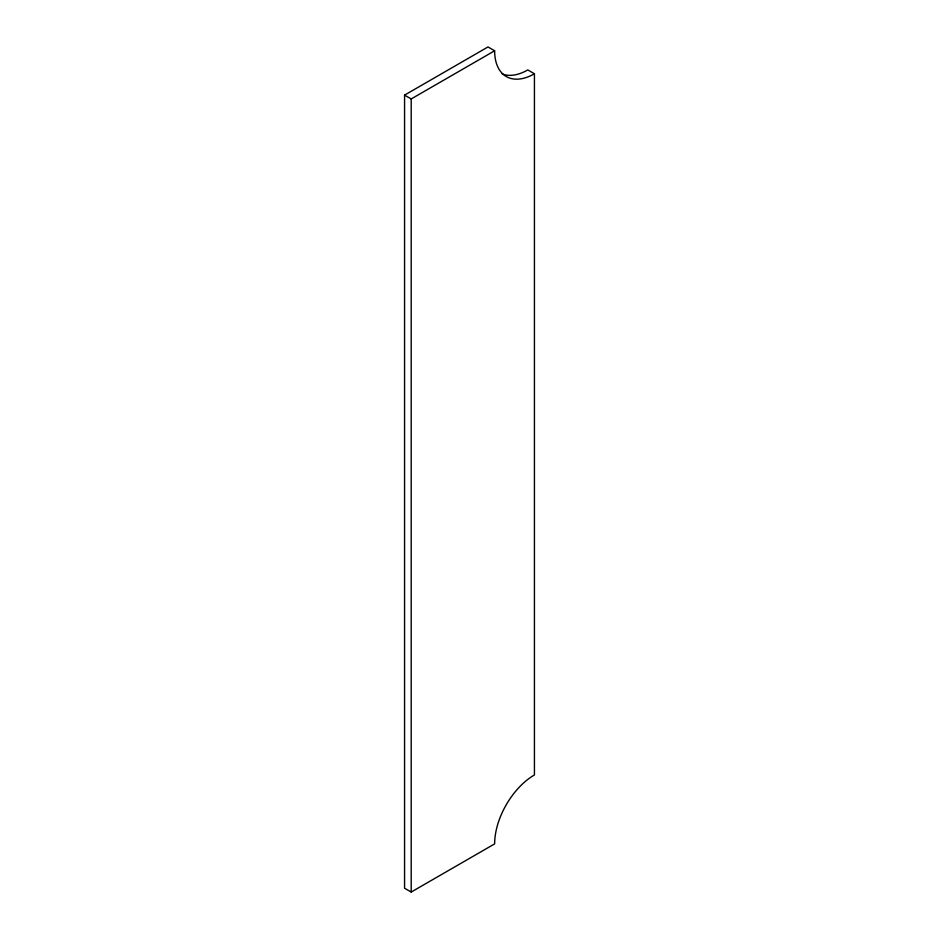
<?xml version="1.0" encoding="UTF-8"?>
<svg xmlns="http://www.w3.org/2000/svg" width="939" height="939" viewBox="0 0 939 939"><rect width="100%" height="100%" fill="white"/><g stroke="black" fill="none" stroke-linecap="round" stroke-linejoin="round"><path stroke-width="1.41" d="M404.568 95.121L487.998 46.95L494.642 50.776A56.281 32.489 -60 0 0 534.432 73.758L534.432 774.957A56.281 32.489 -60 0 0 494.642 843.879L411.2 892.05L404.568 888.224L404.568 95.121L411.2 98.947L494.642 50.776M534.432 73.758L527.8 69.92A56.281 32.489 -60 0 1 502.189 73.935M411.2 98.947L411.2 892.05"/></g></svg>
